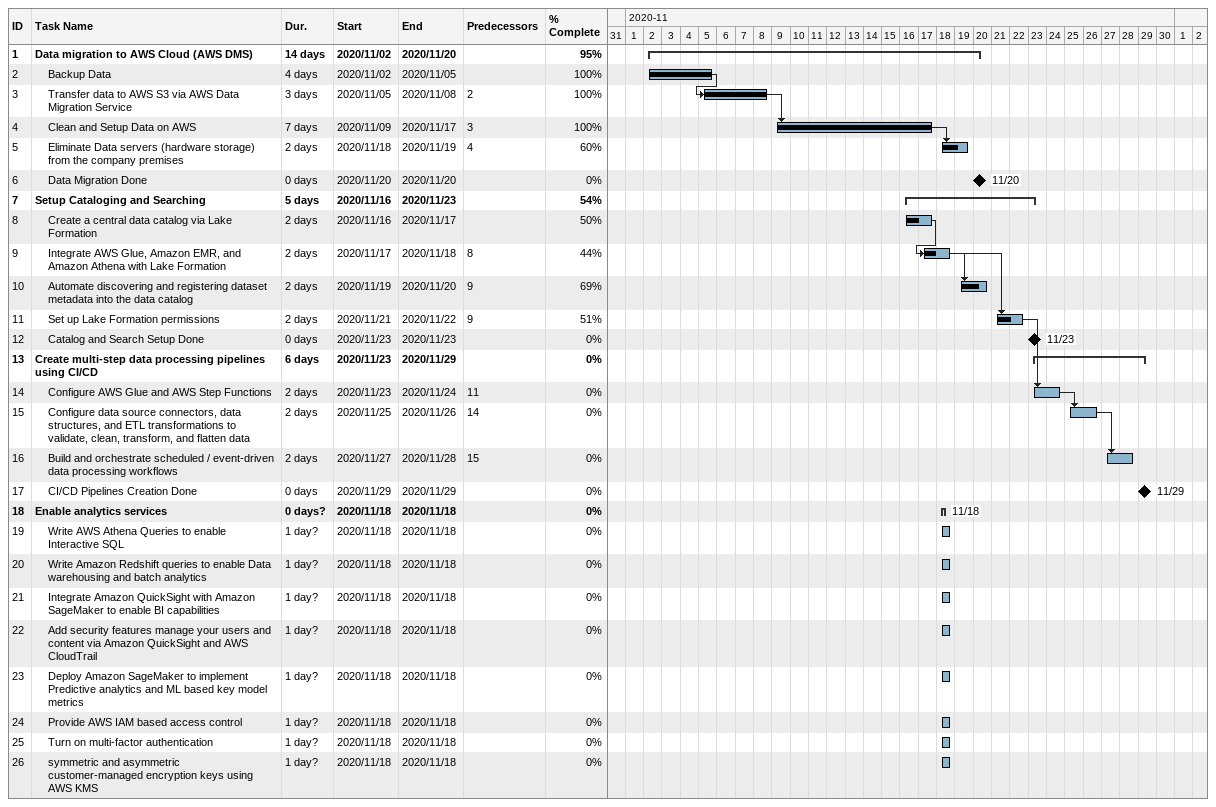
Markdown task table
| ID | Level | Task | Duration | Start | Finish | Predecessors | % complete |
|---|---|---|---|---|---|---|---|
| 1 | 1 | **Data migration to AWS Cloud (AWS DMS)** | 14d | 2020-11-02 | 2020-11-20 |  | 95 |
| 2 | 2 | Backup Data | 4d | 2020-11-02 | 2020-11-05 |  | 100 |
| 3 | 2 | Transfer data to AWS S3 via AWS Data Migration Service | 3d | 2020-11-05 | 2020-11-08 | 2 | 100 |
| 4 | 2 | Clean and Setup Data on AWS | 7d | 2020-11-09 | 2020-11-17 | 3 | 100 |
| 5 | 2 | Eliminate Data servers (hardware storage) from the company premises | 2d | 2020-11-18 | 2020-11-19 | 4 | 60 |
| 6 | 2 | Data Migration Done | 0d | 2020-11-20 | 2020-11-20 |  | 0 |
| 7 | 1 | **Setup Cataloging and Searching** | 5d | 2020-11-16 | 2020-11-23 |  | 54 |
| 8 | 2 | Create a central data catalog via Lake Formation | 2d | 2020-11-16 | 2020-11-17 |  | 50 |
| 9 | 2 | Integrate AWS Glue, Amazon EMR, and Amazon Athena with Lake Formation | 2d | 2020-11-17 | 2020-11-18 | 8 | 44 |
| 10 | 2 | Automate discovering and registering dataset metadata into the data catalog | 2d | 2020-11-19 | 2020-11-20 | 9 | 69 |
| 11 | 2 | Set up Lake Formation permissions | 2d | 2020-11-21 | 2020-11-22 | 9 | 51 |
| 12 | 2 | Catalog and Search Setup Done | 0d | 2020-11-23 | 2020-11-23 |  | 0 |
| 13 | 1 | **Create multi-step data processing pipelines using CI/CD** | 6d | 2020-11-23 | 2020-11-29 |  | 0 |
| 14 | 2 | Configure AWS Glue and AWS Step Functions | 2d | 2020-11-23 | 2020-11-24 | 11 | 0 |
| 15 | 2 | Configure data source connectors, data structures, and ETL transformations to validate, clean, transform, and flatten data | 2d | 2020-11-25 | 2020-11-26 | 14 | 0 |
| 16 | 2 | Build and orchestrate scheduled / event-driven data processing workflows | 2d | 2020-11-27 | 2020-11-28 | 15 | 0 |
| 17 | 2 | CI/CD Pipelines Creation Done | 0d | 2020-11-29 | 2020-11-29 |  | 0 |
| 18 | 1 | **Enable analytics services** | 0d? | 2020-11-18 | 2020-11-18 |  | 0 |
| 19 | 2 | Write AWS Athena Queries to enable Interactive SQL | 1d? | 2020-11-18 | 2020-11-18 |  | 0 |
| 20 | 2 | Write Amazon Redshift queries to enable Data warehousing and batch analytics | 1d? | 2020-11-18 | 2020-11-18 |  | 0 |
| 21 | 2 | Integrate Amazon QuickSight with Amazon SageMaker to enable BI capabilities | 1d? | 2020-11-18 | 2020-11-18 |  | 0 |
| 22 | 2 | Add security features manage your users and content via Amazon QuickSight and AWS CloudTrail | 1d? | 2020-11-18 | 2020-11-18 |  | 0 |
| 23 | 2 | Deploy Amazon SageMaker to implement Predictive analytics and ML based key model metrics | 1d? | 2020-11-18 | 2020-11-18 |  | 0 |
| 24 | 2 | Provide AWS IAM based access control | 1d? | 2020-11-18 | 2020-11-18 |  | 0 |
| 25 | 2 | Turn on multi-factor authentication | 1d? | 2020-11-18 | 2020-11-18 |  | 0 |
| 26 | 2 | symmetric and asymmetric customer-managed encryption keys using AWS KMS | 1d? | 2020-11-18 | 2020-11-18 |  | 0 |
